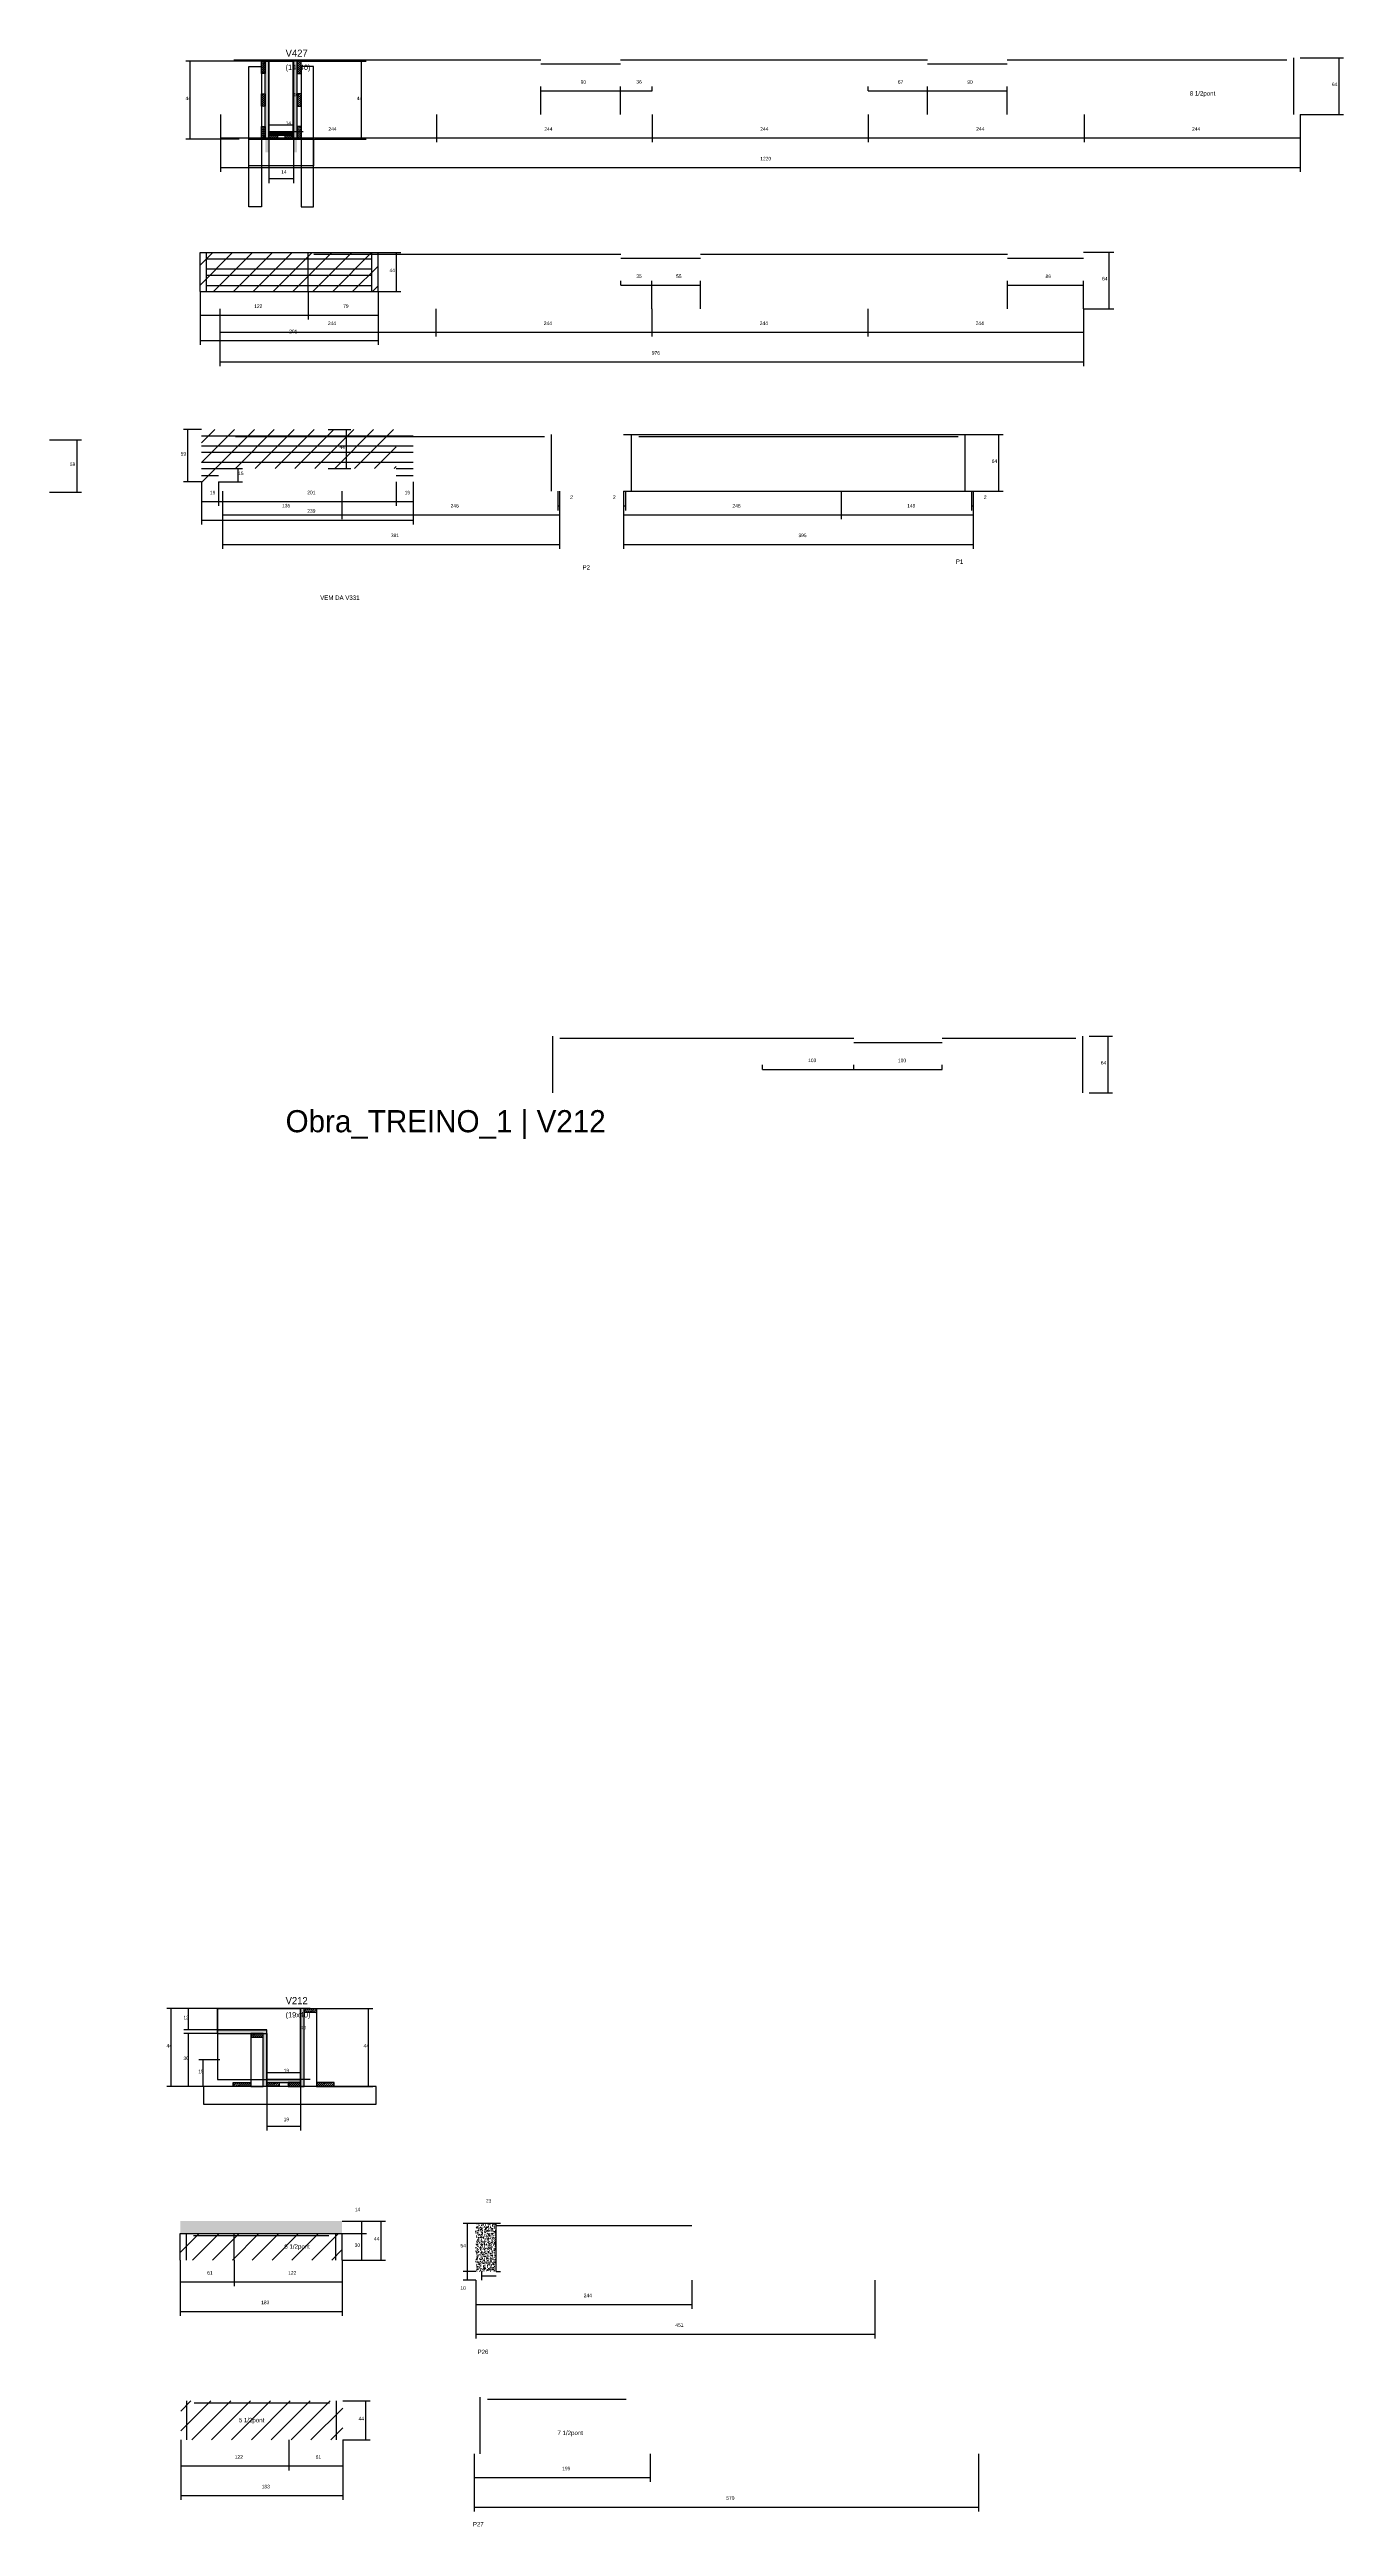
# Model space of a CAD drawing. Header units: metres. Extents: x -2848 to 22762, y -45195 to 1016.
# Drawn here: x 6133 to 7596, y -13785 to -10987 of the extents above; entities that cross this region are included whole.
import ezdxf

# ---------------------------------------------------------------- set-up
doc = ezdxf.new("R2010")
doc.units = ezdxf.units.M
for name, color, linetype in [('CONCRETO', 251, 'Continuous'), ('COTA', 4, 'Continuous'), ('Cota Seção (2x)', 4, 'Continuous'), ('Hachura', 253, 'Continuous'), ('LABEL_ID', 3, 'Continuous'), ('Madeira', 126, 'Continuous'), ('NOMENCLATURA', 7, 'Continuous'), ('Painéis', 200, 'Continuous'), ('REAPROVEITAMENTO', 251, 'Continuous'), ('SARR_2.2x7', 40, 'Continuous'), ('SARR_3.5x7', 81, 'Continuous'), ('SARR_EDITAR', 141, 'Continuous'), ('Texto Seção', 7, 'Continuous')]:
    doc.layers.add(name, color=color, linetype=linetype)

msp = doc.modelspace()

# ---------------------------------------------------------------- hatches: boundary and pattern name
at = {"layer": 'COTA'}
h = msp.add_hatch(dxfattribs=at)
h.set_pattern_fill('AR-CONC', scale=0.03)
h.paths.add_polyline_path([(6463.9, -13440.1), (6280.9, -13440.1), (6280.9, -13440.1), (6280.9, -13454.1), (6280.9, -13454.1), (6463.9, -13454.1), (6463.9, -13454.1), (6463.9, -13440.1)])
h = msp.add_hatch(dxfattribs=at)
h.set_pattern_fill('AR-CONC', scale=0.03)
h.paths.add_polyline_path([(6637.9, -13496.8), (6637.9, -13442.8), (6637.9, -13442.8), (6614.9, -13442.8), (6614.9, -13442.8), (6614.9, -13496.8), (6614.9, -13496.8), (6637.9, -13496.8)])
at = {"layer": 'Hachura'}
h = msp.add_hatch(dxfattribs=at)
h.set_pattern_fill('ANSI31', scale=0.5)
h.paths.add_polyline_path([(6377, -11014), (6372.6, -11014), (6372.6, -11014), (6372.6, -11000), (6372.6, -11000), (6377, -11000), (6377, -11000), (6377, -11014)])
h = msp.add_hatch(color=8, dxfattribs=at)
h.dxf.hatch_style = 1
h.paths.add_polyline_path([(6381, -11000), (6377, -11000), (6377, -11000), (6377, -11103), (6377, -11103), (6381, -11103), (6381, -11103), (6381, -11000)])
h = msp.add_hatch(color=8, dxfattribs=at)
h.dxf.hatch_style = 1
h.paths.add_polyline_path([(6413, -11000), (6409, -11000), (6409, -11000), (6409, -11103), (6409, -11103), (6413, -11103), (6413, -11103), (6413, -11000)])
h = msp.add_hatch(dxfattribs=at)
h.set_pattern_fill('ANSI31', scale=0.5)
h.paths.add_polyline_path([(6413, -11014), (6417.4, -11014), (6417.4, -11014), (6417.4, -11000), (6417.4, -11000), (6413, -11000), (6413, -11000), (6413, -11014)])
h = msp.add_hatch(dxfattribs=at)
h.set_pattern_fill('ANSI31', scale=0.5)
h.paths.add_polyline_path([(6377, -11051), (6372.6, -11051), (6372.6, -11051), (6372.6, -11037), (6372.6, -11037), (6377, -11037), (6377, -11037), (6377, -11051)])
h = msp.add_hatch(dxfattribs=at)
h.set_pattern_fill('ANSI31', scale=0.5)
h.paths.add_polyline_path([(6413, -11051), (6417.4, -11051), (6417.4, -11051), (6417.4, -11037), (6417.4, -11037), (6413, -11037), (6413, -11037), (6413, -11051)])
h = msp.add_hatch(dxfattribs=at)
h.set_pattern_fill('ANSI31', scale=0.5)
h.paths.add_polyline_path([(6377, -11088), (6372.6, -11088), (6372.6, -11088), (6372.6, -11074), (6372.6, -11074), (6377, -11074), (6377, -11074), (6377, -11088)])
h = msp.add_hatch(color=8, dxfattribs=at)
h.dxf.hatch_style = 1
h.paths.add_polyline_path([(6409, -11083.6), (6409, -11080), (6409, -11080), (6381, -11080), (6381, -11080), (6381, -11083.6), (6381, -11083.6), (6409, -11083.6)])
h = msp.add_hatch(dxfattribs=at)
h.set_pattern_fill('ANSI31', scale=0.5)
h.paths.add_polyline_path([(6413, -11088), (6417.4, -11088), (6417.4, -11088), (6417.4, -11074), (6417.4, -11074), (6413, -11074), (6413, -11074), (6413, -11088)])
h = msp.add_hatch(dxfattribs=at)
h.set_pattern_fill('ANSI31', scale=0.5)
h.paths.add_polyline_path([(6381, -11088), (6381, -11083.6), (6381, -11083.6), (6391, -11083.6), (6391, -11083.6), (6391, -11088), (6391, -11088), (6381, -11088)])
h = msp.add_hatch(dxfattribs=at)
h.set_pattern_fill('ANSI31', scale=0.5)
h.paths.add_polyline_path([(6409, -11088), (6409, -11083.6), (6409, -11083.6), (6399, -11083.6), (6399, -11083.6), (6399, -11088), (6399, -11088), (6409, -11088)])
h = msp.add_hatch(color=8, dxfattribs=at)
h.dxf.hatch_style = 1
h.paths.add_polyline_path([(6420.8, -13200), (6416.8, -13200), (6416.8, -13200), (6416.8, -13288), (6416.8, -13288), (6420.8, -13288), (6420.8, -13288), (6420.8, -13200)])
h = msp.add_hatch(dxfattribs=at)
h.set_pattern_fill('ANSI31', scale=0.5)
h.paths.add_polyline_path([(6420.8, -13204.4), (6420.8, -13200), (6420.8, -13200), (6434.8, -13200), (6434.8, -13200), (6434.8, -13204.4), (6434.8, -13204.4), (6420.8, -13204.4)])
h = msp.add_hatch(color=8, dxfattribs=at)
h.dxf.hatch_style = 1
h.paths.add_polyline_path([(6378.8, -13228), (6378.8, -13224), (6378.8, -13224), (6323.2, -13224), (6323.2, -13224), (6323.2, -13228), (6323.2, -13228), (6378.8, -13228)])
h = msp.add_hatch(dxfattribs=at)
h.set_pattern_fill('ANSI31', scale=0.5)
h.paths.add_polyline_path([(6374.8, -13232.4), (6374.8, -13228), (6374.8, -13228), (6360.8, -13228), (6360.8, -13228), (6360.8, -13232.4), (6360.8, -13232.4), (6374.8, -13232.4)])
h = msp.add_hatch(color=8, dxfattribs=at)
h.dxf.hatch_style = 1
h.paths.add_polyline_path([(6374.8, -13228), (6378.8, -13228), (6378.8, -13228), (6378.8, -13288), (6378.8, -13288), (6374.8, -13288), (6374.8, -13288), (6374.8, -13228)])
h = msp.add_hatch(dxfattribs=at)
h.set_pattern_fill('ANSI31', scale=0.5)
h.paths.add_polyline_path([(6340.8, -13288), (6340.8, -13283.6), (6340.8, -13283.6), (6360.8, -13283.6), (6360.8, -13283.6), (6360.8, -13288), (6360.8, -13288), (6340.8, -13288)])
h = msp.add_hatch(color=8, dxfattribs=at)
h.dxf.hatch_style = 1
h.paths.add_polyline_path([(6416.8, -13283.6), (6416.8, -13280), (6416.8, -13280), (6378.8, -13280), (6378.8, -13280), (6378.8, -13283.6), (6378.8, -13283.6), (6416.8, -13283.6)])
h = msp.add_hatch(dxfattribs=at)
h.set_pattern_fill('ANSI31', scale=0.5)
h.paths.add_polyline_path([(6378.8, -13288), (6378.8, -13283.6), (6378.8, -13283.6), (6392.8, -13283.6), (6392.8, -13283.6), (6392.8, -13288), (6392.8, -13288), (6378.8, -13288)])
h = msp.add_hatch(dxfattribs=at)
h.set_pattern_fill('ANSI31', scale=0.5)
h.paths.add_polyline_path([(6416.8, -13288), (6416.8, -13283.6), (6416.8, -13283.6), (6402.8, -13283.6), (6402.8, -13283.6), (6402.8, -13288), (6402.8, -13288), (6416.8, -13288)])
h = msp.add_hatch(dxfattribs=at)
h.set_pattern_fill('ANSI31', scale=0.5)
h.paths.add_polyline_path([(6454.8, -13288), (6454.8, -13283.6), (6454.8, -13283.6), (6434.8, -13283.6), (6434.8, -13283.6), (6434.8, -13288), (6434.8, -13288), (6454.8, -13288)])
at = {"layer": 'REAPROVEITAMENTO'}
h = msp.add_hatch(dxfattribs=at)
h.set_pattern_fill('ANSI31', scale=5)
h.paths.add_polyline_path([(6504.5, -11260.3), (6504.5, -11216.3), (6504.5, -11216.3), (6303.5, -11216.3), (6303.5, -11216.3), (6303.5, -11260.3), (6303.5, -11260.3), (6504.5, -11260.3)])
h = msp.add_hatch(dxfattribs=at)
h.set_pattern_fill('ANSI31', scale=5)
h.paths.add_polyline_path([(6324, -11475.1), (6324, -11460.1), (6324, -11460.1), (6525, -11460.1), (6525, -11460.1), (6525, -11416.1), (6525, -11416.1), (6305, -11416.1), (6305, -11416.1), (6305, -11475.1), (6305, -11475.1), (6324, -11475.1)])
h = msp.add_hatch(dxfattribs=at)
h.set_pattern_fill('ANSI31', scale=5)
h.paths.add_polyline_path([(6280.9, -13484.1), (6463.9, -13484.1), (6463.9, -13484.1), (6463.9, -13454.1), (6463.9, -13454.1), (6280.9, -13454.1), (6280.9, -13454.1), (6280.9, -13484.1)])
h = msp.add_hatch(dxfattribs=at)
h.set_pattern_fill('ANSI31', scale=5)
h.paths.add_polyline_path([(6281.5, -13643.1), (6281.5, -13687.1), (6281.5, -13687.1), (6464.5, -13687.1), (6464.5, -13687.1), (6464.5, -13643.1), (6464.5, -13643.1), (6281.5, -13643.1)])

# ---------------------------------------------------------------- linework, layer by layer
at = {"layer": 'CONCRETO'}
for points in [[(6381, -11000), (6381, -11000), (6409, -11000), (6409, -11028), (6409, -11028), (6409, -11080), (6381, -11080), (6381, -11000)], [(6381, -11080), (6409, -11080), (6409, -11000), (6381, -11000)], [(6323.2, -13224), (6323.2, -13200), (6416.8, -13200), (6416.8, -13228), (6416.8, -13228), (6416.8, -13280), (6378.8, -13280), (6378.8, -13224)], [(6323.2, -13280), (6416.8, -13280), (6416.8, -13200), (6323.2, -13200)]]:
    msp.add_lwpolyline(points, close=True, dxfattribs=at)
at = {"layer": 'COTA'}
for p, q in [((7546.4, -10996.2), (7595.5, -10996.2)), ((7590.5, -11060.2), (7590.5, -10996.2)), ((6372.6, -11000), (6287.3, -11000)), ((6292.3, -11088), (6292.3, -11000)), ((6417, -11000), (6490.9, -11000)), ((6485.9, -11088), (6485.9, -11000)), ((6326.4, -11060.2), (6326.4, -11091.7)), ((6326.4, -11060.2), (6326.4, -11125.2)), ((6570.4, -11060.2), (6570.4, -11091.7)), ((6570.4, -11060.2), (6570.4, -11091.7)), ((6814.4, -11060.2), (6814.4, -11091.7)), ((6814.4, -11060.2), (6814.4, -11091.7)), ((7058.4, -11060.2), (7058.4, -11091.7)), ((7058.4, -11060.2), (7058.4, -11091.7)), ((7302.4, -11060.2), (7302.4, -11091.7)), ((7546.4, -11060.2), (7546.4, -11125.2)), ((7546.4, -11060.2), (7595.5, -11060.2)), ((6347.4, -11088), (6287.3, -11088)), ((6326.4, -11086.7), (6570.4, -11086.7)), ((6381, -11088), (6381, -11137.7)), ((6409, -11088), (6409, -11137.7)), ((6432.6, -11088), (6490.9, -11088)), ((6570.4, -11086.7), (6814.4, -11086.7)), ((6814.4, -11086.7), (7058.4, -11086.7)), ((7058.4, -11086.7), (7302.4, -11086.7)), ((6326.4, -11120.2), (7546.4, -11120.2)), ((6381, -11132.7), (6409, -11132.7)), ((6504.5, -11216.3), (6530.4, -11216.3)), ((6525.4, -11260.3), (6525.4, -11216.3)), ((7301.8, -11215.7), (7335.8, -11215.7)), ((7330.8, -11279.7), (7330.8, -11215.7)), ((6303.5, -11260.3), (6303.5, -11291.8)), ((6303.5, -11260.3), (6303.5, -11320.4)), ((6425.5, -11260.3), (6425.5, -11291.8)), ((6425.5, -11260.3), (6425.5, -11291.8)), ((6504.5, -11260.3), (6504.5, -11291.8)), ((6504.5, -11260.3), (6504.5, -11320.4)), ((6504.5, -11260.3), (6530.4, -11260.3)), ((6303.5, -11286.8), (6425.5, -11286.8)), ((6325.8, -11279.7), (6325.8, -11311.2)), ((6425.5, -11286.8), (6504.5, -11286.8)), ((6569.8, -11279.7), (6569.8, -11311.2)), ((6569.8, -11279.7), (6569.8, -11311.2)), ((6813.8, -11279.7), (6813.8, -11311.2)), ((6813.8, -11279.7), (6813.8, -11311.2)), ((7057.8, -11279.7), (7057.8, -11311.2)), ((7057.8, -11279.7), (7057.8, -11311.2)), ((7301.8, -11279.7), (7301.8, -11311.2)), ((7301.8, -11279.7), (7335.8, -11279.7)), ((6303.5, -11315.4), (6504.5, -11315.4)), ((6325.8, -11306.2), (6569.8, -11306.2)), ((6569.8, -11306.2), (6813.8, -11306.2)), ((6813.8, -11306.2), (7057.8, -11306.2)), ((7057.8, -11306.2), (7301.8, -11306.2)), ((6133.2, -11427.9), (6169.3, -11427.9)), ((6164.3, -11486.9), (6164.3, -11427.9)), ((7177, -11421.8), (7211.1, -11421.8)), ((7206.1, -11485.8), (7206.1, -11421.8)), ((6133.2, -11486.9), (6169.3, -11486.9)), ((6305, -11475.1), (6305, -11523.4)), ((6328.5, -11485.8), (6328.5, -11517.4)), ((6328.5, -11485.8), (6328.5, -11550.9)), ((6463.5, -11485.8), (6463.5, -11517.4)), ((6463.5, -11485.8), (6463.5, -11517.4)), ((6544, -11475.1), (6544, -11523.4)), ((6707.5, -11485.8), (6707.5, -11507.5)), ((6709.5, -11485.8), (6709.5, -11517.4)), ((6709.5, -11485.8), (6709.5, -11550.9)), ((6709.5, -11485.8), (6709.5, -11507.5)), ((6782, -11485.8), (6782, -11517.4)), ((6782, -11485.8), (6782, -11550.9)), ((6782, -11485.8), (6782, -11507.5)), ((6784, -11485.8), (6784, -11507.5)), ((7028, -11485.8), (7028, -11517.4)), ((7028, -11485.8), (7028, -11517.4)), ((7175, -11485.8), (7175, -11507.5)), ((7177, -11485.8), (7177, -11517.4)), ((7177, -11485.8), (7177, -11550.9)), ((7177, -11485.8), (7211.1, -11485.8)), ((7177, -11485.8), (7177, -11507.5)), ((6305, -11518.4), (6544, -11518.4)), ((6328.5, -11512.4), (6463.5, -11512.4)), ((6463.5, -11512.4), (6709.5, -11512.4)), ((6707.5, -11502.5), (6709.5, -11502.5)), ((6782, -11502.5), (6784, -11502.5)), ((6782, -11512.4), (7028, -11512.4)), ((7028, -11512.4), (7177, -11512.4)), ((7175, -11502.5), (7177, -11502.5)), ((6328.5, -11545.9), (6709.5, -11545.9)), ((6782, -11545.9), (7177, -11545.9)), ((6323.2, -13200), (6265.8, -13200)), ((6270.8, -13288), (6270.8, -13200)), ((6323.2, -13200), (6285.1, -13200)), ((6290.1, -13224), (6290.1, -13200)), ((6434.8, -13200), (6498.6, -13200)), ((6493.6, -13288), (6493.6, -13200)), ((6323.2, -13224), (6285.1, -13224)), ((6323.2, -13228), (6285.1, -13228)), ((6290.1, -13288), (6290.1, -13228)), ((6325.5, -13258), (6301.9, -13258)), ((6306.9, -13288), (6306.9, -13258)), ((6345.2, -13288), (6265.8, -13288)), ((6345.2, -13288), (6285.1, -13288)), ((6325.5, -13288), (6301.9, -13288)), ((6378.8, -13288), (6378.8, -13337.7)), ((6416.8, -13288), (6416.8, -13337.7)), ((6450.4, -13288), (6498.6, -13288)), ((6378.8, -13332.7), (6416.8, -13332.7)), ((6463.9, -13440.1), (6512.9, -13440.1)), ((6463.9, -13440.1), (6491.3, -13440.1)), ((6463.9, -13454.1), (6491.3, -13454.1)), ((6463.9, -13454.1), (6491.3, -13454.1)), ((6486.3, -13454.1), (6486.3, -13440.1)), ((6486.3, -13484.1), (6486.3, -13454.1)), ((6507.9, -13484.1), (6507.9, -13440.1)), ((6614.9, -13442.8), (6600.7, -13442.8)), ((6605.7, -13496.8), (6605.7, -13442.8)), ((6614.9, -13442.2), (6642.9, -13442.2)), ((6637.9, -13496.8), (6637.9, -13442.2)), ((6280.9, -13484.1), (6280.9, -13513.6)), ((6280.9, -13484.1), (6280.9, -13547.2)), ((6341.9, -13484.1), (6341.9, -13513.6)), ((6341.9, -13484.1), (6341.9, -13513.6)), ((6463.9, -13484.1), (6463.9, -13513.6)), ((6463.9, -13484.1), (6463.9, -13547.2)), ((6463.9, -13484.1), (6512.9, -13484.1)), ((6463.9, -13484.1), (6491.3, -13484.1)), ((6280.9, -13508.6), (6341.9, -13508.6)), ((6341.9, -13508.6), (6463.9, -13508.6)), ((6614.9, -13496.8), (6600.7, -13496.8)), ((6614.9, -13506.8), (6614.9, -13539.1)), ((6614.9, -13506.8), (6614.9, -13572.6)), ((6637.9, -13496.8), (6642.9, -13496.8)), ((6858.9, -13506.8), (6858.9, -13539.1)), ((7065.9, -13506.8), (7065.9, -13572.6)), ((6280.9, -13542.2), (6463.9, -13542.2)), ((6614.9, -13534.1), (6858.9, -13534.1)), ((6614.9, -13567.6), (7065.9, -13567.6)), ((6464.5, -13643.1), (6495.6, -13643.1)), ((6490.6, -13687.1), (6490.6, -13643.1)), ((6281.5, -13687.1), (6281.5, -13721.6)), ((6281.5, -13687.1), (6281.5, -13755.1)), ((6403.5, -13687.1), (6403.5, -13721.6)), ((6403.5, -13687.1), (6403.5, -13721.6)), ((6464.5, -13687.1), (6464.5, -13721.6)), ((6464.5, -13687.1), (6464.5, -13755.1)), ((6464.5, -13687.1), (6495.6, -13687.1)), ((6613, -13703), (6613, -13734.6)), ((6613, -13703), (6613, -13768.1)), ((6812, -13703), (6812, -13734.6)), ((7183, -13703), (7183, -13768.1)), ((6281.5, -13716.6), (6403.5, -13716.6)), ((6403.5, -13716.6), (6464.5, -13716.6)), ((6613, -13729.6), (6812, -13729.6)), ((6281.5, -13750.1), (6464.5, -13750.1)), ((6613, -13763.1), (7183, -13763.1))]:
    msp.add_line(p, q, dxfattribs=at)
at = {"layer": 'Cota Seção (2x)'}
for p, q in [((6420, -11000), (6403.5, -11000)), ((6408.5, -11080), (6408.5, -11000)), ((6688.4, -11060.2), (6688.4, -11028.6)), ((6688.4, -11033.6), (6778.4, -11033.6)), ((6778.4, -11060.2), (6778.4, -11028.6)), ((6778.4, -11033.6), (6778.4, -11028.6)), ((6778.4, -11033.6), (6814.4, -11033.6)), ((6814.4, -11033.6), (6814.4, -11028.6)), ((7058.4, -11033.7), (7058.4, -11028.7)), ((7058.4, -11033.7), (7125.4, -11033.7)), ((7125.4, -11060.2), (7125.4, -11028.7)), ((7125.4, -11033.7), (7125.4, -11028.7)), ((7125.4, -11033.7), (7215.4, -11033.7)), ((7215.4, -11060.2), (7215.4, -11028.7)), ((6381, -11088), (6381, -11067)), ((6381, -11072), (6409, -11072)), ((6420, -11080), (6403.5, -11080)), ((6409, -11088), (6409, -11067)), ((7302.4, -11060.2), (7302.4, -11091.7)), ((7546.4, -11060.2), (7546.4, -11091.7)), ((7302.4, -11086.7), (7546.4, -11086.7)), ((6778.8, -11253.1), (6778.8, -11248.1)), ((6813.8, -11279.7), (6813.8, -11248.1)), ((6813.8, -11253.1), (6813.8, -11248.1)), ((6868.8, -11279.7), (6868.8, -11248.1)), ((7215.8, -11279.7), (7215.8, -11248.2)), ((7301.8, -11279.7), (7301.8, -11248.2)), ((6778.8, -11253.1), (6813.8, -11253.1)), ((6813.8, -11253.1), (6868.8, -11253.1)), ((7215.8, -11253.2), (7301.8, -11253.2)), ((6325.8, -11279.7), (6325.8, -11344.7)), ((7301.8, -11279.7), (7301.8, -11344.7)), ((6325.8, -11339.7), (7301.8, -11339.7)), ((6305, -11416.1), (6284.6, -11416.1)), ((6289.6, -11475.1), (6289.6, -11416.1)), ((6448, -11416.1), (6473.9, -11416.1)), ((6468.9, -11460.1), (6468.9, -11416.1)), ((6324, -11460.1), (6351.3, -11460.1)), ((6346.3, -11475.1), (6346.3, -11460.1)), ((6448, -11460.1), (6473.9, -11460.1)), ((6305, -11475.1), (6284.6, -11475.1)), ((6305, -11475.1), (6305, -11502.4)), ((6305, -11497.4), (6324, -11497.4)), ((6324, -11475.1), (6324, -11502.4)), ((6324, -11475.1), (6324, -11502.4)), ((6324, -11475.1), (6351.3, -11475.1)), ((6324, -11497.4), (6525, -11497.4)), ((6525, -11475.1), (6525, -11502.4)), ((6525, -11475.1), (6525, -11502.4)), ((6525, -11497.4), (6544, -11497.4)), ((6544, -11475.1), (6544, -11502.4)), ((7308, -12101.5), (7334.4, -12101.5)), ((7329.4, -12165.5), (7329.4, -12101.5)), ((6939, -12139), (6939, -12134)), ((6939, -12139), (7042, -12139)), ((7042, -12139), (7042, -12134)), ((7042, -12139), (7042, -12134)), ((7042, -12139), (7142, -12139)), ((7142, -12139), (7142, -12134)), ((7308, -12165.5), (7334.4, -12165.5)), ((6427.8, -13200), (6411.8, -13200)), ((6416.8, -13280), (6416.8, -13200)), ((6378.8, -13288), (6378.8, -13267)), ((6378.8, -13272), (6416.8, -13272)), ((6427.8, -13280), (6411.8, -13280)), ((6416.8, -13288), (6416.8, -13267)), ((6614.9, -13496.8), (6600.7, -13496.8)), ((6614.9, -13506.8), (6600.7, -13506.8)), ((6605.7, -13506.8), (6605.7, -13496.8))]:
    msp.add_line(p, q, dxfattribs=at)
at = {"layer": 'Madeira'}
for points in [[(6377, -11014), (6372.6, -11014), (6372.6, -11000), (6377, -11000)], [(6413, -11014), (6417.4, -11014), (6417.4, -11000), (6413, -11000)], [(6377, -11051), (6372.6, -11051), (6372.6, -11037), (6377, -11037)], [(6413, -11051), (6417.4, -11051), (6417.4, -11037), (6413, -11037)], [(6377, -11088), (6372.6, -11088), (6372.6, -11074), (6377, -11074)], [(6413, -11088), (6417.4, -11088), (6417.4, -11074), (6413, -11074)], [(6381, -11088), (6381, -11083.6), (6391, -11083.6), (6391, -11088)], [(6409, -11088), (6409, -11083.6), (6399, -11083.6), (6399, -11088)], [(6420.8, -13204.4), (6420.8, -13200), (6434.8, -13200), (6434.8, -13204.4)], [(6420.8, -13200), (6434.8, -13200), (6434.8, -13288), (6420.8, -13288)], [(6374.8, -13232.4), (6374.8, -13228), (6360.8, -13228), (6360.8, -13232.4)], [(6374.8, -13228), (6360.8, -13228), (6360.8, -13288), (6374.8, -13288)], [(6307.3, -13308), (6502.5, -13308), (6502.5, -13288), (6307.3, -13288)], [(6340.8, -13288), (6340.8, -13283.6), (6360.8, -13283.6), (6360.8, -13288)], [(6378.8, -13288), (6378.8, -13283.6), (6392.8, -13283.6), (6392.8, -13288)], [(6416.8, -13288), (6416.8, -13283.6), (6402.8, -13283.6), (6402.8, -13288)], [(6454.8, -13288), (6454.8, -13283.6), (6434.8, -13283.6), (6434.8, -13288)]]:
    msp.add_lwpolyline(points, close=True, dxfattribs=at)
at = {"layer": 'Painéis'}
for p, q in [((6381, -11088), (6381, -11000)), ((6409, -11088), (6409, -11000)), ((6381, -11080), (6409, -11080)), ((6381, -11083.6), (6381, -11080)), ((6409, -11083.6), (6409, -11080)), ((6303.5, -11216.3), (6504.5, -11216.3)), ((6303.5, -11260.3), (6303.5, -11216.3)), ((6425.5, -11260.3), (6425.5, -11216.3)), ((6504.5, -11260.3), (6504.5, -11216.3)), ((6303.5, -11260.3), (6504.5, -11260.3)), ((6782, -11421.8), (7177, -11421.8)), ((6782, -11485.8), (7177, -11485.8)), ((6416.8, -13288), (6416.8, -13200)), ((6323.2, -13224), (6378.8, -13224)), ((6323.2, -13228), (6323.2, -13224)), ((6378.8, -13228), (6378.8, -13224)), ((6378.8, -13288), (6378.8, -13228)), ((6378.8, -13288), (6378.8, -13228)), ((6378.8, -13280), (6416.8, -13280)), ((6378.8, -13283.6), (6378.8, -13280)), ((6416.8, -13283.6), (6416.8, -13280)), ((6280.9, -13454.1), (6463.9, -13454.1)), ((6280.9, -13484.1), (6280.9, -13454.1)), ((6341.9, -13484.1), (6341.9, -13454.1)), ((6463.9, -13484.1), (6463.9, -13454.1))]:
    msp.add_line(p, q, dxfattribs=at)
for points in [[(6377, -11000), (6381, -11000), (6381, -11088), (6377, -11088)], [(6413, -11000), (6409, -11000), (6409, -11088), (6413, -11088)], [(6409, -11083.6), (6409, -11080), (6381, -11080), (6381, -11083.6)], [(6420.8, -13200), (6416.8, -13200), (6416.8, -13288), (6420.8, -13288)], [(6378.8, -13228), (6378.8, -13224), (6323.2, -13224), (6323.2, -13228)], [(6374.8, -13228), (6378.8, -13228), (6378.8, -13288), (6374.8, -13288)], [(6416.8, -13283.6), (6416.8, -13280), (6378.8, -13280), (6378.8, -13283.6)]]:
    msp.add_lwpolyline(points, close=True, dxfattribs=at)
at = {"layer": 'SARR_2.2x7'}
for p, q in [((7539.4, -11060.2), (7539.4, -10996.2)), ((6341.4, -10998.4), (6570.4, -10998.4)), ((6570.4, -10998.4), (6688.4, -10998.4)), ((6688.4, -11003.2), (6778.4, -11003.2)), ((6778.4, -10998.4), (6814.4, -10998.4)), ((6814.4, -10998.4), (7058.4, -10998.4)), ((7058.4, -10998.4), (7125.4, -10998.4)), ((7125.4, -11003.2), (7215.4, -11003.2)), ((7215.4, -10998.4), (7302.4, -10998.4)), ((7302.4, -10998.4), (7531.4, -10998.4)), ((6310.5, -11260.3), (6310.5, -11216.3)), ((6431.8, -11217.9), (6569.8, -11217.9)), ((6497.6, -11260.3), (6497.6, -11216.3)), ((6569.8, -11217.9), (6778.8, -11217.9)), ((6868.8, -11217.9), (7057.8, -11217.9)), ((7057.8, -11217.9), (7215.8, -11217.9)), ((6310.5, -11223.3), (6425.5, -11223.3)), ((6310.5, -11234.8), (6425.5, -11234.8)), ((6310.5, -11241.8), (6425.5, -11241.8)), ((6425.5, -11223.3), (6497.6, -11223.3)), ((6425.5, -11234.8), (6497.6, -11234.8)), ((6425.5, -11241.8), (6497.6, -11241.8)), ((6778.8, -11222.7), (6813.8, -11222.7)), ((6813.8, -11222.7), (6868.8, -11222.7)), ((7215.8, -11222.7), (7301.8, -11222.7)), ((6310.5, -11253.3), (6425.5, -11253.3)), ((6425.5, -11253.3), (6497.6, -11253.3)), ((6305, -11423.1), (6544, -11423.1)), ((6305, -11434.6), (6544, -11434.6)), ((6305, -11441.6), (6544, -11441.6)), ((6343.5, -11424), (6463.5, -11424)), ((6463.5, -11424), (6692.5, -11424)), ((6700.5, -11485.8), (6700.5, -11421.8)), ((6791, -11485.8), (6791, -11421.8)), ((6799, -11424), (7028, -11424)), ((7028, -11424), (7160, -11424)), ((7168, -11485.8), (7168, -11421.8)), ((6305, -11453.1), (6544, -11453.1)), ((6305, -11460.1), (6324, -11460.1)), ((6305, -11468.1), (6324, -11468.1)), ((6525, -11460.1), (6544, -11460.1)), ((6525, -11468.1), (6544, -11468.1)), ((6702, -12165.5), (6702, -12101.5)), ((6710, -12103.7), (6939, -12103.7)), ((6939, -12103.7), (7042, -12103.7)), ((7042, -12108.5), (7142, -12108.5)), ((7142, -12103.7), (7183, -12103.7)), ((7183, -12103.7), (7293, -12103.7)), ((7301, -12165.5), (7301, -12101.5)), ((6287.9, -13484.1), (6287.9, -13454.1)), ((6295.9, -13456.3), (6341.9, -13456.3)), ((6341.9, -13456.3), (6448.9, -13456.3)), ((6456.9, -13484.1), (6456.9, -13454.1)), ((6637.9, -13445), (6858.9, -13445)), ((6621.9, -13506.8), (6621.9, -13496.8)), ((6288.5, -13687.1), (6288.5, -13643.1)), ((6296.5, -13645.3), (6403.5, -13645.3)), ((6403.5, -13645.3), (6449.5, -13645.3)), ((6457.5, -13687.1), (6457.5, -13643.1)), ((6620, -13703), (6620, -13639)), ((6628, -13641.2), (6785, -13641.2))]:
    msp.add_line(p, q, dxfattribs=at)
at = {"layer": 'SARR_3.5x7'}
for points in [[(6358.6, -11006), (6372.6, -11006), (6372.6, -11164.5), (6358.6, -11164.5)], [(6431.4, -11006), (6417.4, -11006), (6417.4, -11164.5), (6431.4, -11164.5)], [(6358.6, -11088), (6431.4, -11088), (6431.4, -11118.1), (6358.6, -11118.1)]]:
    msp.add_lwpolyline(points, close=True, dxfattribs=at)
at = {"layer": 'SARR_EDITAR'}
msp.add_line((6621.9, -13501.8), (6637.9, -13501.8), dxfattribs=at)

# ---------------------------------------------------------------- texts
at = {"layer": 'COTA'}
for s, p in [('64', (7582.4, -11028.2)), ('44', (6286.8, -11044)), ('44', (6480.4, -11044)), ('244', (6448.4, -11078.6)), ('244', (6692.4, -11078.6)), ('244', (6936.4, -11078.6)), ('244', (7180.4, -11078.6)), ('1220', (6936.4, -11112.1)), ('14', (6395, -11127.2)), ('44', (6517.4, -11238.3)), ('64', (7322.7, -11247.7)), ('122', (6364.5, -11278.8)), ('79', (6465, -11278.7)), ('201', (6404, -11307.3)), ('244', (6447.8, -11298.1)), ('244', (6691.8, -11298.1)), ('244', (6935.8, -11298.1)), ('244', (7179.8, -11298.1)), ('59', (6156.2, -11457.4)), ('64', (7198, -11453.8)), ('135', (6396, -11504.1)), ('246', (6586.5, -11504.3)), ('2', (6721.6, -11494.5)), ('2', (6770, -11494.5)), ('246', (6905, -11504.3)), ('149', (7102.5, -11504.3)), ('2', (7189.1, -11494.5)), ('239', (6424.5, -11510.1)), ('381', (6519, -11537.7)), ('395', (6979.5, -11537.7)), ('12', (6284.6, -13212)), ('44', (6265.3, -13244)), ('30', (6284.6, -13258)), ('44', (6488.1, -13244)), ('15', (6301.4, -13273)), ('19', (6397.8, -13327.2)), ('14', (6478.2, -13429)), ('23', (6626.4, -13419)), ('44', (6499.8, -13462.1)), ('30', (6478.1, -13469.1)), ('54', (6597.6, -13469.8)), ('61', (6311.4, -13500.5)), ('122', (6402.9, -13500.6)), ('183', (6372.4, -13533.9)), ('244', (6736.9, -13526)), ('451', (6840.4, -13559.5)), ('44', (6482.5, -13665.1)), ('122', (6342.5, -13708.5)), ('61', (6434, -13708.5)), ('183', (6373, -13741.9)), ('199', (6712.5, -13721.5)), ('570', (6898, -13755))]:
    msp.add_text(s, height=4, dxfattribs=at).set_placement(p)
at = {"layer": 'Cota Seção (2x)'}
for s, p in [('90', (6733.4, -11025.5)), ('36', (6796.4, -11025.4)), ('67', (7091.9, -11025.6)), ('90', (7170.4, -11025.6)), ('40', (6408.5, -11040)), ('14', (6400, -11072)), ('244', (7424.4, -11078.6)), ('35', (6796.3, -11244.9)), ('55', (6841.3, -11245)), ('86', (7258.8, -11245.1)), ('976', (6813.8, -11331.6)), ('59', (6281.4, -11445.6)), ('44', (6460.8, -11438.1)), ('15', (6346.3, -11467.6)), ('19', (6314.5, -11489.4)), ('201', (6424.5, -11489.3)), ('19', (6534.5, -11489.4)), ('103', (6990.5, -12130.8)), ('100', (7092, -12130.9)), ('64', (7321.3, -12133.5)), ('40', (6416.8, -13223.5)), ('19', (6397.8, -13272)), ('10', (6597.6, -13517.6))]:
    msp.add_text(s, height=4, dxfattribs=at).set_placement(p)
at = {"layer": 'LABEL_ID'}
msp.add_text('Obra_TREINO_1 | V212', height=25, dxfattribs=at).set_placement((6400, -12210))
at = {"layer": 'NOMENCLATURA'}
for s, p in [('8 1/2pont', (7421.8, -11038.9)), ('P2', (6735.5, -11574.4)), ('P1', (7157.4, -11567.9)), ('5 1/2pont', (6398.6, -13471.3)), ('P26', (6616.9, -13590.3)), ('5 1/2pont', (6347.1, -13667.3)), ('7 1/2pont', (6707.2, -13681.8)), ('P27', (6611.6, -13785))]:
    msp.add_text(s, height=5, dxfattribs=at).set_placement(p)
at = {"layer": 'Texto Seção'}
for s, height, p in [('V427', 8, (6400, -10995)), ('(14x40)', 6, (6400, -11010)), ('VEM DA V331', 5, (6439.1, -11608.6)), ('V212', 8, (6400, -13195)), ('(19x40)', 6, (6400, -13210))]:
    msp.add_text(s, height=height, dxfattribs=at).set_placement(p)

doc.saveas('drawing.dxf')
